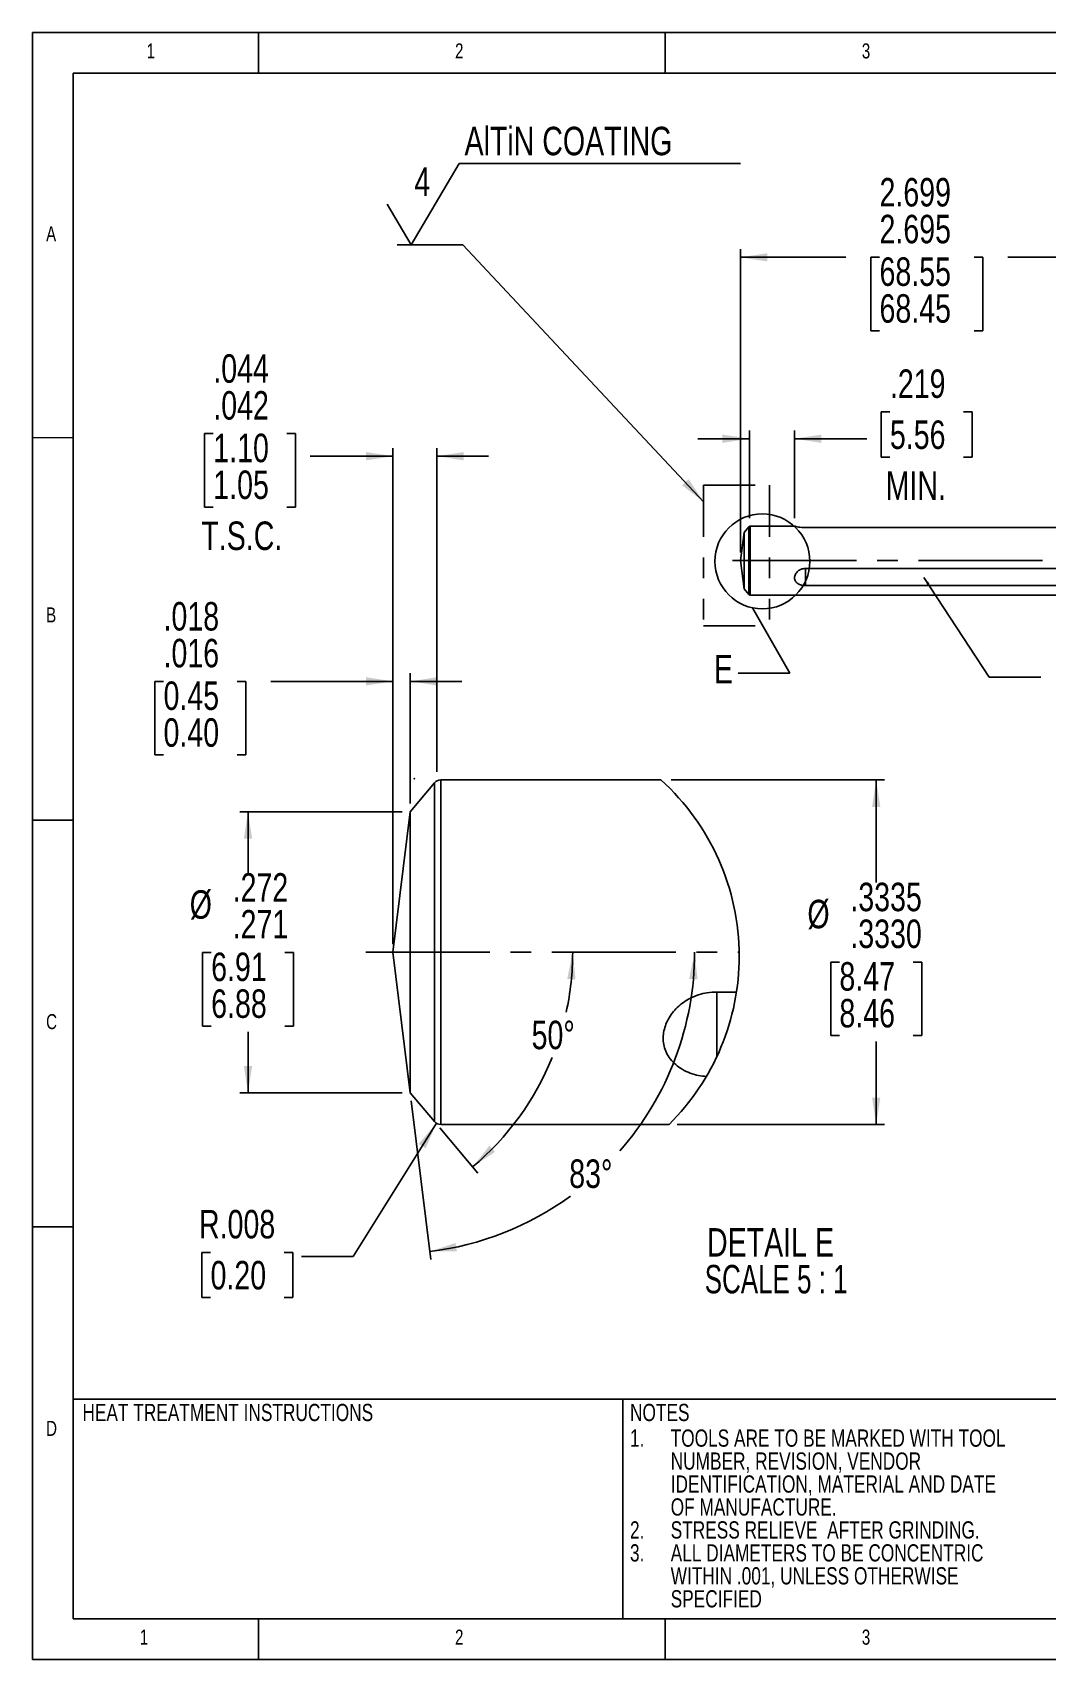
# Model space of a CAD drawing. Extents: x 0.5 to 11.2, y 0.1 to 8.
# Drawn here: x 0.5 to 5.41, y 0.13 to 8.01 of the extents above; entities that cross this region are included whole.
import ezdxf

# ---------------------------------------------------------------- set-up
doc = ezdxf.new("R2010")
doc.units = 0
doc.header["$PDSIZE"] = -1
for name, pattern in [('SLD-CENTER', [0.75, 0.6, -0.05, 0.05, -0.05]), ('SLD-PHANTOM', [0.5, 0.25, -0.05, 0.05, -0.05, 0.05, -0.05]), ('SLD-SOLID', [0])]:
    doc.linetypes.add(name, pattern=pattern)
doc.layers.get('0').update_dxf_attribs({"linetype": 'CONTINUOUS'})
doc.layers.add('DIM', color=7, linetype='SLD-SOLID')
doc.styles.add('SLDTEXTSTYLE0', font='TXT', dxfattribs={"width": 0.75})
doc.styles.add('SLDTEXTSTYLE3', font='TXT', dxfattribs={"width": 0.681818})
doc.dimstyles.new('SLDDIMSTYLE0', dxfattribs={"dimtxt": 0.137795, "dimasz": 0.13, "dimexe": 0, "dimexo": 0.0625, "dimgap": 0.034449, "dimtad": 0, "dimtih": 1, "dimtoh": 1, "dimdec": 3, "dimrnd": 1e-09, "dimzin": 12, "dimtxsty": 'SLDTEXTSTYLE0', "dimsah": 1, "dimcen": 0.09, "dimazin": 3, "dimlim": 1, "dimtp": 0.001969, "dimtm": 0.001969, "dimtfac": 1, "dimtdec": 3, "dimtofl": 0, "dimtmove": 0, "dimatfit": 3, "dimtolj": 1, "dimtzin": 12})
doc.dimstyles.new('SLDDIMSTYLE10', dxfattribs={"dimtxt": 0.137795, "dimasz": 0.13, "dimexe": 0, "dimexo": 0.0625, "dimgap": 0.034449, "dimtad": 0, "dimtih": 1, "dimtoh": 1, "dimdec": 4, "dimlfac": 0.333333, "dimzin": 12, "dimtxsty": 'SLDTEXTSTYLE0', "dimsah": 1, "dimcen": 0.09, "dimazin": 3, "dimtfac": 1, "dimtofl": 0, "dimtmove": 0, "dimatfit": 3, "dimtolj": 1, "dimtzin": 12})
doc.dimstyles.new('SLDDIMSTYLE12', dxfattribs={"dimtxt": 0.137795, "dimasz": 0.13, "dimexe": 0, "dimexo": 0.0625, "dimgap": 0.034449, "dimtad": 0, "dimtih": 1, "dimtoh": 1, "dimdec": 3, "dimlfac": 0.2, "dimrnd": 1e-09, "dimzin": 12, "dimtxsty": 'SLDTEXTSTYLE0', "dimsah": 1, "dimcen": 0.09, "dimazin": 3, "dimlim": 1, "dimtm": 0.001, "dimtfac": 1, "dimtdec": 3, "dimtofl": 0, "dimtmove": 0, "dimatfit": 3, "dimtolj": 1, "dimtzin": 12})
doc.dimstyles.new('SLDDIMSTYLE13', dxfattribs={"dimtxt": 0.137795, "dimasz": 0.13, "dimexe": 0, "dimexo": 0.0625, "dimgap": 0.034449, "dimtad": 0, "dimtih": 1, "dimtoh": 1, "dimdec": 3, "dimlfac": 0.2, "dimrnd": 1e-09, "dimzin": 12, "dimtxsty": 'SLDTEXTSTYLE0', "dimsah": 1, "dimcen": 0.09, "dimazin": 3, "dimlim": 1, "dimtp": 0.001, "dimtm": 0.001, "dimtfac": 1, "dimtdec": 3, "dimtmove": 0, "dimatfit": 3, "dimtolj": 1, "dimtzin": 4})
doc.dimstyles.new('SLDDIMSTYLE14', dxfattribs={"dimtxt": 0.137795, "dimasz": 0.13, "dimexe": 0, "dimexo": 0.0625, "dimgap": 0.034449, "dimtad": 0, "dimtih": 1, "dimtoh": 1, "dimdec": 3, "dimlfac": 0.2, "dimrnd": 1e-09, "dimzin": 12, "dimtxsty": 'SLDTEXTSTYLE0', "dimsah": 1, "dimcen": 0.09, "dimazin": 3, "dimlim": 1, "dimtp": 0.001, "dimtm": 0.001, "dimtfac": 1, "dimtdec": 3, "dimtmove": 0, "dimatfit": 3, "dimtolj": 1, "dimtzin": 0})
doc.dimstyles.new('SLDDIMSTYLE15', dxfattribs={"dimtxt": 0.137795, "dimasz": 0.13, "dimexe": 0, "dimexo": 0.0625, "dimgap": 0.034449, "dimtad": 0, "dimtih": 1, "dimtoh": 1, "dimdec": 4, "dimlfac": 0.2, "dimzin": 12, "dimtxsty": 'SLDTEXTSTYLE0', "dimsah": 1, "dimcen": 0.09, "dimazin": 3, "dimtfac": 1, "dimtofl": 0, "dimtmove": 0, "dimatfit": 3, "dimtolj": 1, "dimtzin": 12})
doc.dimstyles.new('SLDDIMSTYLE16', dxfattribs={"dimtxt": 0.137795, "dimasz": 0.13, "dimexe": 0, "dimexo": 0.0625, "dimgap": 0.034449, "dimtad": 0, "dimtih": 1, "dimtoh": 1, "dimdec": 3, "dimlfac": 0.2, "dimrnd": 1e-09, "dimzin": 12, "dimtxsty": 'SLDTEXTSTYLE0', "dimsah": 1, "dimcen": 0, "dimazin": 3, "dimtfac": 1, "dimtdec": 3, "dimtofl": 0, "dimtmove": 0, "dimatfit": 3, "dimtolj": 1, "dimtzin": 12})
doc.dimstyles.new('SLDDIMSTYLE17', dxfattribs={"dimtxt": 0.137795, "dimasz": 0.13, "dimexe": 0, "dimexo": 0.0625, "dimgap": 0.034449, "dimtad": 0, "dimtih": 1, "dimtoh": 1, "dimdec": 4, "dimlfac": 0.2, "dimrnd": 1e-09, "dimzin": 12, "dimtxsty": 'SLDTEXTSTYLE0', "dimsah": 1, "dimcen": 0.09, "dimazin": 3, "dimlim": 1, "dimtm": 0.0005, "dimtfac": 1, "dimtdec": 4, "dimtofl": 0, "dimtmove": 0, "dimatfit": 3, "dimtolj": 1, "dimtzin": 12})
doc.dimstyles.new('SLDDIMSTYLE2', dxfattribs={"dimtxt": 0.137795, "dimasz": 0.13, "dimexe": 0, "dimexo": 0.0625, "dimgap": 0.034449, "dimtad": 0, "dimtih": 1, "dimtoh": 1, "dimdec": 3, "dimrnd": 1e-09, "dimzin": 12, "dimtxsty": 'SLDTEXTSTYLE0', "dimsah": 1, "dimcen": 0.09, "dimazin": 3, "dimtfac": 1, "dimtdec": 3, "dimtmove": 0, "dimatfit": 3, "dimtolj": 1, "dimtzin": 12})
doc.dimstyles.new('SLDDIMSTYLE3', dxfattribs={"dimtxt": 0.18, "dimasz": 0.04, "dimexe": 0, "dimexo": 0.0625, "dimgap": 0, "dimtad": 0, "dimtih": 1, "dimtoh": 1, "dimdec": 0, "dimrnd": 1e-09, "dimzin": 0, "dimtxsty": 'STANDARD', "dimblk1": 'DOT', "dimblk2": 'DOT', "dimsah": 1, "dimcen": 0.09, "dimazin": 3, "dimtfac": 0.04, "dimtdec": 0, "dimtofl": 0, "dimtmove": 0, "dimatfit": 3, "dimtolj": 1, "dimtzin": 0})
doc.dimstyles.new('SLDDIMSTYLE4', dxfattribs={"dimtxt": 0.18, "dimasz": 0.13, "dimexe": 0, "dimexo": 0.0625, "dimgap": 0, "dimtad": 0, "dimtih": 1, "dimtoh": 1, "dimdec": 0, "dimrnd": 1e-09, "dimzin": 0, "dimtxsty": 'STANDARD', "dimblk1": 'NONE', "dimblk2": 'NONE', "dimsah": 1, "dimcen": 0.09, "dimazin": 3, "dimtfac": 0.13, "dimtdec": 0, "dimtofl": 0, "dimtmove": 0, "dimatfit": 3, "dimtolj": 1, "dimtzin": 0})
doc.dimstyles.new('SLDDIMSTYLE5', dxfattribs={"dimtxt": 0.18, "dimasz": 0.13, "dimexe": 0, "dimexo": 0.0625, "dimgap": 0, "dimtad": 0, "dimtih": 1, "dimtoh": 1, "dimdec": 0, "dimrnd": 1e-09, "dimzin": 0, "dimtxsty": 'STANDARD', "dimsah": 1, "dimcen": 0.09, "dimazin": 3, "dimtfac": 0.13, "dimtdec": 0, "dimtofl": 0, "dimtmove": 0, "dimatfit": 3, "dimtolj": 1, "dimtzin": 0})

# ---------------------------------------------------------------- blocks, each defined once
blk = doc.blocks.new('SW_NOTE_0_2')
at = {"layer": 'DIM', "color": 0, "attachment_point": 1, "style": 'SLDTEXTSTYLE0'}
for s, insert, char_height in [('1.', (-0.1969, 0.1074), 0.08333), ('TOOLS ARE TO BE MARKED WITH TOOL', (0, 0.1074), 0.083333), ('NUMBER, REVISION, VENDOR', (0, -0.0037), 0.083333), ('IDENTIFICATION, MATERIAL AND DATE', (0, -0.1148), 0.083333), ('OF MANUFACTURE.', (0, -0.2259), 0.083333), ('2.', (-0.1969, -0.337), 0.08333), ('STRESS RELIEVE  AFTER GRINDING.', (0, -0.337), 0.083333), ('3.', (-0.1969, -0.4481), 0.08333), ('ALL DIAMETERS TO BE CONCENTRIC', (0, -0.4481), 0.083333), ('WITHIN .001, UNLESS OTHERWISE', (0, -0.5592), 0.083333), ('SPECIFIED', (0, -0.6704), 0.08333)]:
    blk.add_mtext(s, dxfattribs=dict(at, insert=insert, char_height=char_height))
blk = doc.blocks.new('_D')
at = {"color": 7, "linetype": 'SLD-SOLID'}
for p, q in [((3.9255, 5.492), (3.9255, 6.9599)), ((6.6223, 5.6888), (6.6223, 6.9599)), ((3.9255, 6.9205), (4.4351, 6.9205)), ((4.5979, 6.9205), (4.5559, 6.9205)), ((4.5559, 6.9205), (4.5559, 6.5642)), ((5.056, 6.9205), (5.098, 6.9205)), ((5.098, 6.9205), (5.098, 6.5642)), ((6.6223, 6.9205), (5.2188, 6.9205)), ((4.5559, 6.5642), (4.5979, 6.5642)), ((5.098, 6.5642), (5.056, 6.5642))]:
    blk.add_line(p, q, dxfattribs=at)
for points in [[(3.9255, 6.9205), (4.0555, 6.9005), (4.0555, 6.9405)], [(6.6223, 6.9205), (6.4923, 6.9405), (6.4923, 6.9005)]]:
    blk.add_solid(points, dxfattribs=at)
at = {"color": 7, "linetype": 'SLD-SOLID', "char_height": 0.1378, "attachment_point": 1, "style": 'SLDTEXTSTYLE0'}
for s, insert in [('2.699', (4.5979, 7.3043)), ('2.695', (4.5979, 7.1261)), ('68.55', (4.5979, 6.92)), ('68.45', (4.5979, 6.7418))]:
    blk.add_mtext(s, dxfattribs=dict(at, insert=insert))
blk = doc.blocks.new('_D_2')
at = {"color": 7, "linetype": 'SLD-SOLID'}
for p, q in [((4.6482, 6.1721), (4.6062, 6.1721)), ((4.6062, 6.1721), (4.6062, 5.9533)), ((5.0045, 6.1721), (5.0465, 6.1721)), ((5.0465, 6.1721), (5.0465, 5.9533)), ((3.968, 5.6587), (3.968, 6.0818)), ((4.187, 5.6587), (4.187, 6.0818)), ((3.968, 6.0424), (3.718, 6.0424)), ((4.187, 6.0424), (4.5363, 6.0424)), ((4.6062, 5.9533), (4.6482, 5.9533)), ((5.0465, 5.9533), (5.0045, 5.9533))]:
    blk.add_line(p, q, dxfattribs=at)
for points in [[(3.968, 6.0424), (3.838, 6.0624), (3.838, 6.0224)], [(4.187, 6.0424), (4.317, 6.0224), (4.317, 6.0624)]]:
    blk.add_solid(points, dxfattribs=at)
at = {"color": 7, "linetype": 'SLD-SOLID', "char_height": 0.1378, "attachment_point": 1, "style": 'SLDTEXTSTYLE0'}
for s, insert in [('.219', (4.6482, 6.3777)), ('5.56', (4.6482, 6.1309)), ('MIN.', (4.6278, 5.8842))]:
    blk.add_mtext(s, dxfattribs=dict(at, insert=insert))
blk = doc.blocks.new('_DOT')
at = {"color": 0, "linetype": 'BYBLOCK'}
blk.add_line((-0.5, 0), (-1, 0), dxfattribs=at)
at = {"color": 0, "linetype": 'BYBLOCK', "const_width": 0.5}
blk.add_lwpolyline([(-0.25, 0, 1), (0.25, 0, 1)], format="xyb", close=True, dxfattribs=at)
blk = doc.blocks.new('_NONE')
blk = doc.blocks.new('SW_SFSYMBOL_0')
at = {"color": 0, "linetype": 'SLD-SOLID'}
for p, q in [((0.0689, 0), (0.3011, 0.3937)), ((0.3011, 0.3937), (1.6616, 0.3937)), ((0.0689, 0), (-0.0472, 0.1968))]:
    blk.add_line(p, q, dxfattribs=at)
at = {"color": 0, "linetype": 'CONTINUOUS', "attachment_point": 1, "style": 'SLDTEXTSTYLE0'}
for s, insert, char_height in [('AlTiN COATING', (0.3266, 0.5713), 0.137795), ('4', (0.0836, 0.3745), 0.1378)]:
    blk.add_mtext(s, dxfattribs=dict(at, insert=insert, char_height=char_height))
blk = doc.blocks.new('_D_7')
at = {"color": 7, "linetype": 'SLD-SOLID'}
for p, q in [((8.9231, 3.1303), (9.1971, 3.1303)), ((8.5438, 2.5201), (8.968, 2.2752))]:
    blk.add_line(p, q, dxfattribs=at)
for start, end in [(351.03677, 0), (330, 343.33846)]:
    blk.add_arc((7.4868, 3.1303), 1.6709, start, end, dxfattribs=at)
for points in [[(9.1578, 3.1303), (9.1327, 3.0012), (9.1727, 2.9996)], [(8.9339, 2.2949), (9.0122, 2.4006), (8.9768, 2.4192)]]:
    blk.add_solid(points, dxfattribs=at)
at = {"color": 7, "linetype": 'SLD-SOLID', "insert": (8.9778, 2.8289), "char_height": 0.1378, "attachment_point": 1, "style": 'SLDTEXTSTYLE0'}
blk.add_mtext('30°', dxfattribs=at)
blk = doc.blocks.new('_D_10')
at = {"color": 7, "linetype": 'SLD-SOLID'}
for p, q in [((2.2876, 4.2371), (1.5026, 4.2371)), ((1.542, 4.2371), (1.542, 3.9403)), ((1.3638, 3.556), (1.3218, 3.556)), ((1.3218, 3.556), (1.3218, 3.1996)), ((1.7202, 3.556), (1.7622, 3.556)), ((1.7622, 3.556), (1.7622, 3.1996)), ((1.3218, 3.1996), (1.3638, 3.1996)), ((1.542, 2.8771), (1.542, 3.1717)), ((1.7622, 3.1996), (1.7202, 3.1996)), ((2.2876, 2.8771), (1.5026, 2.8771))]:
    blk.add_line(p, q, dxfattribs=at)
for points in [[(1.542, 4.2371), (1.522, 4.1071), (1.562, 4.1071)], [(1.542, 2.8771), (1.562, 3.0071), (1.522, 3.0071)]]:
    blk.add_solid(points, dxfattribs=at)
at = {"color": 7, "linetype": 'SLD-SOLID', "char_height": 0.1378, "attachment_point": 1, "style": 'SLDTEXTSTYLE0'}
for s, insert in [('.272', (1.4677, 3.9398)), ('%%c', (1.2599, 3.8571)), ('.271', (1.4677, 3.7616)), ('6.91', (1.3638, 3.5555)), ('6.88', (1.3638, 3.3773))]:
    blk.add_mtext(s, dxfattribs=dict(at, insert=insert))
blk = doc.blocks.new('_D_11')
at = {"color": 7, "linetype": 'SLD-SOLID'}
for p, q in [((1.3741, 6.0673), (1.3321, 6.0673)), ((1.3321, 6.0673), (1.3321, 5.7109)), ((1.7304, 6.0673), (1.7724, 6.0673)), ((1.7724, 6.0673), (1.7724, 5.7109)), ((2.2435, 3.5964), (2.2435, 5.9973)), ((2.456, 4.4302), (2.456, 5.9973)), ((2.2435, 5.9579), (1.8423, 5.9579)), ((2.456, 5.9579), (2.706, 5.9579)), ((1.3321, 5.7109), (1.3741, 5.7109)), ((1.7724, 5.7109), (1.7304, 5.7109))]:
    blk.add_line(p, q, dxfattribs=at)
for points in [[(2.2435, 5.9579), (2.1135, 5.9779), (2.1135, 5.9379)], [(2.456, 5.9579), (2.586, 5.9379), (2.586, 5.9779)]]:
    blk.add_solid(points, dxfattribs=at)
at = {"color": 7, "linetype": 'SLD-SOLID', "char_height": 0.1378, "attachment_point": 1, "style": 'SLDTEXTSTYLE0'}
for s, insert in [('.044', (1.3741, 6.4511)), ('.042', (1.3741, 6.2729)), ('1.10', (1.3741, 6.0668)), ('1.05', (1.3741, 5.8886)), ('T.S.C.', (1.3163, 5.6418))]:
    blk.add_mtext(s, dxfattribs=dict(at, insert=insert))
blk = doc.blocks.new('_D_12')
at = {"color": 7, "linetype": 'SLD-SOLID'}
for p, q in [((2.2435, 3.5964), (2.2435, 4.9076)), ((2.3269, 4.2764), (2.3269, 4.9076)), ((1.1332, 4.8682), (1.0912, 4.8682)), ((1.0912, 4.8682), (1.0912, 4.5119)), ((1.4895, 4.8682), (1.5315, 4.8682)), ((1.5315, 4.8682), (1.5315, 4.5119)), ((2.2435, 4.8682), (1.6523, 4.8682)), ((2.3269, 4.8682), (2.5769, 4.8682)), ((1.0912, 4.5119), (1.1332, 4.5119)), ((1.5315, 4.5119), (1.4895, 4.5119))]:
    blk.add_line(p, q, dxfattribs=at)
for points in [[(2.2435, 4.8682), (2.1135, 4.8882), (2.1135, 4.8482)], [(2.3269, 4.8682), (2.4569, 4.8482), (2.4569, 4.8882)]]:
    blk.add_solid(points, dxfattribs=at)
at = {"color": 7, "linetype": 'SLD-SOLID', "char_height": 0.1378, "attachment_point": 1, "style": 'SLDTEXTSTYLE0'}
for s, insert in [('.018', (1.1332, 5.252)), ('.016', (1.1332, 5.0738)), ('0.45', (1.1332, 4.8677)), ('0.40', (1.1332, 4.6895))]:
    blk.add_mtext(s, dxfattribs=dict(at, insert=insert))
blk = doc.blocks.new('_D_13')
at = {"color": 7, "linetype": 'SLD-SOLID'}
blk.add_line((2.4695, 2.7072), (2.6537, 2.4876), dxfattribs=at)
for start, end in [(347.65161, 0), (310, 337.96991)]:
    blk.add_arc((1.7564, 3.5571), 1.3567, start, end, dxfattribs=at)
for points in [[(3.113, 3.5571), (3.0869, 3.4282), (3.1268, 3.4262)], [(2.6284, 2.5178), (2.7375, 2.5913), (2.7103, 2.6207)]]:
    blk.add_solid(points, dxfattribs=at)
at = {"color": 7, "linetype": 'SLD-SOLID', "insert": (2.9143, 3.2258), "char_height": 0.1378, "attachment_point": 1, "style": 'SLDTEXTSTYLE0'}
blk.add_mtext('50°', dxfattribs=at)
blk = doc.blocks.new('_D_14')
at = {"color": 7, "linetype": 'SLD-SOLID'}
for p, q in [((2.4535, 2.7293), (2.051, 2.084)), ((1.3607, 2.1043), (1.3187, 2.1043)), ((1.3187, 2.1043), (1.3187, 1.8855)), ((1.717, 2.1043), (1.759, 2.1043)), ((1.759, 2.1043), (1.759, 1.8855)), ((2.051, 2.084), (1.801, 2.084)), ((1.3187, 1.8855), (1.3607, 1.8855)), ((1.759, 1.8855), (1.717, 1.8855))]:
    blk.add_line(p, q, dxfattribs=at)
blk.add_solid([(2.4535, 2.7293), (2.3677, 2.6296), (2.4016, 2.6084)], dxfattribs=at)
at = {"color": 7, "linetype": 'SLD-SOLID', "char_height": 0.1378, "attachment_point": 1, "style": 'SLDTEXTSTYLE0'}
for s, insert in [('R.008', (1.3049, 2.3099)), ('0.20', (1.3607, 2.0631))]:
    blk.add_mtext(s, dxfattribs=dict(at, insert=insert))
blk = doc.blocks.new('_D_15')
at = {"color": 7, "linetype": 'SLD-SOLID'}
blk.add_line((2.3317, 2.838), (2.4261, 2.0693), dxfattribs=at)
for start, end in [(318.78591, 0), (277, 306.02609)]:
    blk.add_arc((2.2435, 3.5571), 1.4596, start, end, dxfattribs=at)
for points in [[(3.703, 3.5571), (3.6773, 3.4281), (3.7172, 3.4263)], [(2.4213, 2.1084), (2.5528, 2.1102), (2.5462, 2.1497)]]:
    blk.add_solid(points, dxfattribs=at)
at = {"color": 7, "linetype": 'SLD-SOLID', "insert": (3.0964, 2.5543), "char_height": 0.1378, "attachment_point": 1, "style": 'SLDTEXTSTYLE0'}
blk.add_mtext('83°', dxfattribs=at)
blk = doc.blocks.new('_D_16')
at = {"color": 7, "linetype": 'SLD-SOLID'}
for p, q in [((3.5903, 4.3908), (4.6213, 4.3908)), ((4.5819, 4.3908), (4.5819, 3.8941)), ((4.4038, 3.5098), (4.3618, 3.5098)), ((4.3618, 3.5098), (4.3618, 3.1534)), ((4.7601, 3.5098), (4.8021, 3.5098)), ((4.8021, 3.5098), (4.8021, 3.1534)), ((4.3618, 3.1534), (4.4038, 3.1534)), ((4.8021, 3.1534), (4.7601, 3.1534)), ((4.5819, 2.7233), (4.5819, 3.1254)), ((3.6188, 2.7233), (4.6213, 2.7233))]:
    blk.add_line(p, q, dxfattribs=at)
for points in [[(4.5819, 4.3908), (4.5619, 4.2608), (4.6019, 4.2608)], [(4.5819, 2.7233), (4.6019, 2.8533), (4.5619, 2.8533)]]:
    blk.add_solid(points, dxfattribs=at)
at = {"color": 7, "linetype": 'SLD-SOLID', "char_height": 0.1378, "attachment_point": 1, "style": 'SLDTEXTSTYLE0'}
for s, insert in [('.3335', (4.4568, 3.8936)), ('%%c', (4.2489, 3.8109)), ('.3330', (4.4568, 3.7154)), ('8.47', (4.4038, 3.5092)), ('8.46', (4.4038, 3.3311))]:
    blk.add_mtext(s, dxfattribs=dict(at, insert=insert))
blk = doc.blocks.new('SW_NOTE_0_5')
at = {"color": 0, "linetype": 'CONTINUOUS', "attachment_point": 2}
for s, insert, char_height, style in [('DETAIL E', (0.3531, 0.1776), 0.1378, 'SLDTEXTSTYLE0'), ('SCALE 5 : 1', (0.3805, -0.0005), 0.137795, 'SLDTEXTSTYLE3')]:
    blk.add_mtext(s, dxfattribs=dict(at, insert=insert, char_height=char_height, style=style))

msp = doc.modelspace()

# ---------------------------------------------------------------- linework, layer by layer
at = {"color": 7, "linetype": 'SLD-SOLID'}
for p, q in [((11.17901, 8.00833), (0.49935, 8.00833)), ((0.49935, 8.00833), (0.49935, 0.13431)), ((1.5924, 7.81148), (1.5924, 8.00833)), ((3.5609, 8.00833), (3.5609, 7.81148)), ((10.98216, 7.81148), (0.6962, 7.81148)), ((0.6962, 7.81148), (0.6962, 0.33116)), ((0.49935, 6.04768), (0.6962, 6.04698)), ((3.96562, 5.61653), (3.94218, 5.58859)), ((4.18761, 5.61934), (3.97166, 5.61934)), ((4.23901, 5.61234), (6.03896, 5.61234)), ((3.94218, 5.58859), (3.92548, 5.45259)), ((3.94218, 5.45259), (3.94218, 5.58859)), ((3.92548, 5.45259), (3.94218, 5.31659)), ((3.94218, 5.31659), (3.94218, 5.45259)), ((6.03896, 5.41412), (4.23901, 5.41412)), ((4.23901, 5.41412), (4.23901, 5.33132)), ((3.94218, 5.31659), (3.96562, 5.28866)), ((3.97166, 5.28584), (6.45087, 5.28584)), ((4.23901, 5.33132), (6.03896, 5.33132)), ((2.44415, 4.37674), (2.32694, 4.23705)), ((3.5402, 4.3908), (2.47431, 4.3908)), ((0.49935, 4.19597), (0.6962, 4.19597)), ((2.32694, 4.23705), (2.24345, 3.55705)), ((2.32694, 3.55705), (2.32694, 4.23705)), ((2.24345, 3.55705), (2.32694, 2.87705)), ((2.32694, 2.87705), (2.32694, 3.55705)), ((3.9058, 3.36469), (3.8111, 3.36469)), ((3.8111, 3.36469), (3.8111, 3.05246)), ((2.32694, 2.87705), (2.44415, 2.73737)), ((2.47431, 2.7233), (3.57946, 2.7233)), ((0.6962, 2.22747), (0.49935, 2.22747)), ((0.6962, 0.33116), (10.98216, 0.33116)), ((1.5924, 0.13431), (1.5924, 0.33116)), ((3.5609, 0.33116), (3.5609, 0.13431)), ((0.49935, 0.13431), (11.17901, 0.13431))]:
    msp.add_line(p, q, dxfattribs=at)
at = {"color": 7, "linetype": 'SLD-PHANTOM'}
for p, q in [((3.74694, 5.81728), (4.06597, 5.81728)), ((3.74694, 5.81728), (3.74694, 5.1376)), ((4.06597, 5.81728), (4.06597, 5.1376)), ((3.74694, 5.1376), (4.06597, 5.1376))]:
    msp.add_line(p, q, dxfattribs=at)
at = {"color": 8, "linetype": 'SLD-SOLID'}
for p, q in [((3.96562, 5.28866), (3.96562, 5.61653)), ((3.97166, 5.61934), (3.97166, 5.28584)), ((2.44415, 2.73737), (2.44415, 4.37674)), ((2.47431, 4.3908), (2.47431, 2.7233)), ((0.6962, 1.39357), (5.63216, 1.39357)), ((3.35643, 1.39357), (3.35643, 0.33116))]:
    msp.add_line(p, q, dxfattribs=at)
at = {"color": 7, "linetype": 'SLD-CENTER'}
for p, q in [((3.88662, 5.45259), (6.60064, 5.45259)), ((2.11222, 3.55705), (3.91888, 3.55705))]:
    msp.add_line(p, q, dxfattribs=at)
at = {"color": 7, "linetype": 'SLD-SOLID'}
msp.add_circle((4.03095, 5.44888), 0.22965, dxfattribs=at)
for centre, radius, start, end in [((3.97166, 5.61147), 0.00787, 90, 140), ((3.97166, 5.29372), 0.00787, 220, 270), ((2.47431, 4.35143), 0.03937, 90.000332, 140.000007), ((2.77079, 3.53848), 1.14823, 0.00002, 47.927132), ((2.77079, 3.53848), 1.14824, 314.770266, 359.999978), ((2.47431, 2.76267), 0.03937, 219.999993, 269.999668)]:
    msp.add_arc(centre, radius, start, end, dxfattribs=at)
for points, knots in [([(4.23901, 5.61234), (4.23302, 5.61251), (4.22104, 5.61283), (4.20488, 5.61517), (4.19325, 5.61766), (4.18731, 5.61925), (4.18753, 5.6192), (4.18761, 5.61917)], [0, 0, 0, 0, 0.2276532, 0.4556237, 0.6814733, 0.8887724, 1, 1, 1, 1]), ([(4.23901, 5.33132), (4.23238, 5.33132), (4.22586, 5.3321), (4.21657, 5.33451), (4.21362, 5.33551), (4.20799, 5.33792), (4.2053, 5.33936), (4.20041, 5.34263), (4.1982, 5.34445), (4.19429, 5.34851), (4.19257, 5.35077), (4.18847, 5.35795), (4.187, 5.36345), (4.18698, 5.37197), (4.18733, 5.3749), (4.18873, 5.38065), (4.18976, 5.38347), (4.19387, 5.39176), (4.19789, 5.39684), (4.20769, 5.40524), (4.21346, 5.40855), (4.22577, 5.41297), (4.23237, 5.41412), (4.23901, 5.41412)], [0, 0, 0, 0, 0.125, 0.125, 0.1875, 0.1875, 0.25, 0.25, 0.3125, 0.3125, 0.375, 0.375, 0.5, 0.5, 0.5625, 0.5625, 0.625, 0.625, 0.75, 0.75, 0.875, 0.875, 1, 1, 1, 1]), ([(3.76051, 2.95632), (3.74786, 2.95734), (3.70702, 2.9606), (3.64372, 2.98614), (3.58221, 3.03509), (3.55059, 3.10097), (3.54934, 3.16991), (3.57285, 3.23553), (3.61811, 3.29375), (3.68326, 3.33904), (3.75113, 3.36175), (3.79529, 3.36391), (3.8111, 3.36469)], [0, 0, 0, 0, 0.0555074, 0.1791758, 0.2926326, 0.3925997, 0.4884799, 0.5873043, 0.6925846, 0.8065364, 0.9307682, 1, 1, 1, 1])]:
    msp.add_open_spline(points, degree=3, knots=knots, dxfattribs=at)
at = {"color": 7, "linetype": 'CONTINUOUS'}
msp.add_point((2.34654, 4.39662), dxfattribs=at)

# ---------------------------------------------------------------- block references
for name, p in [('SW_SFSYMBOL_0', (2.26319, 6.981)), ('SW_NOTE_0_5', (3.71734, 2.04435))]:
    msp.add_blockref(name, p, dxfattribs=at)
at = {"layer": 'DIM'}
msp.add_blockref('SW_NOTE_0_2', (3.58734, 1.13992), dxfattribs=at)

# ---------------------------------------------------------------- texts
at = {"color": 7, "linetype": 'CONTINUOUS', "char_height": 0.07292, "attachment_point": 1, "style": 'SLDTEXTSTYLE0'}
for s, insert in [('1', (1.05168, 7.95589)), ('2', (2.54384, 7.95589)), ('3', (4.51235, 7.95589)), ('A', (0.56497, 7.07006)), ('B', (0.56497, 5.22621)), ('C', (0.56497, 3.2577)), ('D', (0.56497, 1.2892)), ('1', (1.01809, 0.27872)), ('2', (2.54384, 0.27872)), ('3', (4.51235, 0.27872))]:
    msp.add_mtext(s, dxfattribs=dict(at, insert=insert))
at = {"color": 7, "linetype": 'SLD-SOLID', "insert": (3.7965, 4.99637), "char_height": 0.1378, "attachment_point": 1, "style": 'SLDTEXTSTYLE0'}
msp.add_mtext('E', dxfattribs=at)
at = {"layer": 'DIM', "attachment_point": 1, "style": 'SLDTEXTSTYLE0'}
for s, insert, char_height in [('HEAT TREATMENT INSTRUCTIONS', (0.7407, 1.37134), 0.0833333), ('NOTES', (3.39049, 1.37134), 0.083333)]:
    msp.add_mtext(s, dxfattribs=dict(at, insert=insert, char_height=char_height))

# ---------------------------------------------------------------- dimensions: what is measured, and where the dimension line sits
at = {"color": 7, "linetype": 'SLD-SOLID'}
for base, p1, p2, dimstyle, picture, middle in [((6.62233, 6.92051), (3.92548, 5.45259), (6.62233, 5.64944), 'SLDDIMSTYLE0', '_D', (4.82696, 6.92051)), ((2.24345, 4.86821), (2.32694, 4.23705), (2.24345, 3.55705), 'SLDDIMSTYLE14', '_D_12', (1.31137, 4.86821))]:
    dim = msp.add_linear_dim(base=base, p1=p1, p2=p2, dimstyle=dimstyle, dxfattribs=at)
    dim.commit()
    dim.dimension.update_dxf_attribs({"geometry": picture, "text_midpoint": middle, "dimtype": 160})
for base, p1, p2, text, dimstyle, picture, middle in [((2.24345, 5.95793), (2.45596, 4.3908), (2.24345, 3.55705), '<>\\PT.S.C.', 'SLDDIMSTYLE13', '_D_11', (1.55223, 5.95793)), ((4.18698, 6.0424), (3.96798, 5.61934), (4.18698, 5.61934), '<>\\PMIN.', 'SLDDIMSTYLE2', '_D_2', (4.82633, 6.0424))]:
    dim = msp.add_linear_dim(base=base, p1=p1, p2=p2, text=text, dimstyle=dimstyle, dxfattribs=at)
    dim.commit()
    dim.dimension.update_dxf_attribs({"geometry": picture, "text_midpoint": middle, "dimtype": 160})
for base, p1, p2, dimstyle, picture, middle in [((4.58193, 2.7233), (3.55096, 4.3908), (3.57946, 2.7233), 'SLDDIMSTYLE17', '_D_16', (4.58193, 3.50978)), ((1.54199, 4.23705), (2.32694, 2.87705), (2.32694, 4.23705), 'SLDDIMSTYLE12', '_D_10', (1.54199, 3.556))]:
    dim = msp.add_linear_dim(base=base, p1=p1, p2=p2, angle=90, text='%%c<>', dimstyle=dimstyle, dxfattribs=at)
    dim.commit()
    dim.dimension.update_dxf_attribs({"geometry": picture, "text_midpoint": middle, "dimtype": 160})
for base, line1, line2, dimstyle, picture, middle in [((2.85373, 2.75932), ((2.44415, 2.73737), (2.32694, 2.87705)), ((2.11222, 3.55705), (4.13852, 3.55705)), 'SLDDIMSTYLE15', '_D_13', (3.05289, 3.15754)), ((2.77869, 2.19918), ((2.32694, 2.87705), (2.24345, 3.55705)), ((4.13852, 3.55705), (2.11222, 3.55705)), 'SLDDIMSTYLE15', '_D_15', (3.235, 2.48602)), ((9.02113, 2.46857), ((8.50971, 2.53976), (8.40761, 2.59871)), ((8.88373, 3.13031), (0.6357, 3.13031)), 'SLDDIMSTYLE10', '_D_7', (9.11634, 2.76061))]:
    dim = msp.add_angular_dim_2l(base=base, line1=line1, line2=line2, dimstyle=dimstyle, dxfattribs=at)
    dim.commit()
    dim.dimension.update_dxf_attribs({"geometry": picture, "text_midpoint": middle, "dimtype": 162})
dim = msp.add_radius_dim(center=(2.47431, 2.76267), mpoint=(2.45348, 2.72927), dimstyle='SLDDIMSTYLE16', dxfattribs=at)
dim.commit()
dim.dimension.update_dxf_attribs({"geometry": '_D_14', "text_midpoint": (1.53885, 2.08398), "dimtype": 164})

# ---------------------------------------------------------------- leaders
at = {"color": 7, "linetype": 'CONTINUOUS'}
for points, dimstyle in [([(3.74694, 5.73709), (2.58209, 6.981), (2.26319, 6.981)], 'SLDDIMSTYLE5'), ([(4.81282, 5.371), (5.12783, 4.88914), (5.37783, 4.88914)], 'SLDDIMSTYLE3')]:
    msp.add_leader(points, dimstyle=dimstyle, dxfattribs=at)
at = {"color": 7, "linetype": 'SLD-SOLID', "has_arrowhead": 0}
msp.add_leader([(3.98259, 5.22438), (4.1644, 4.90787), (3.9144, 4.90787)], dimstyle='SLDDIMSTYLE4', dxfattribs=at)

doc.saveas('drawing.dxf')
